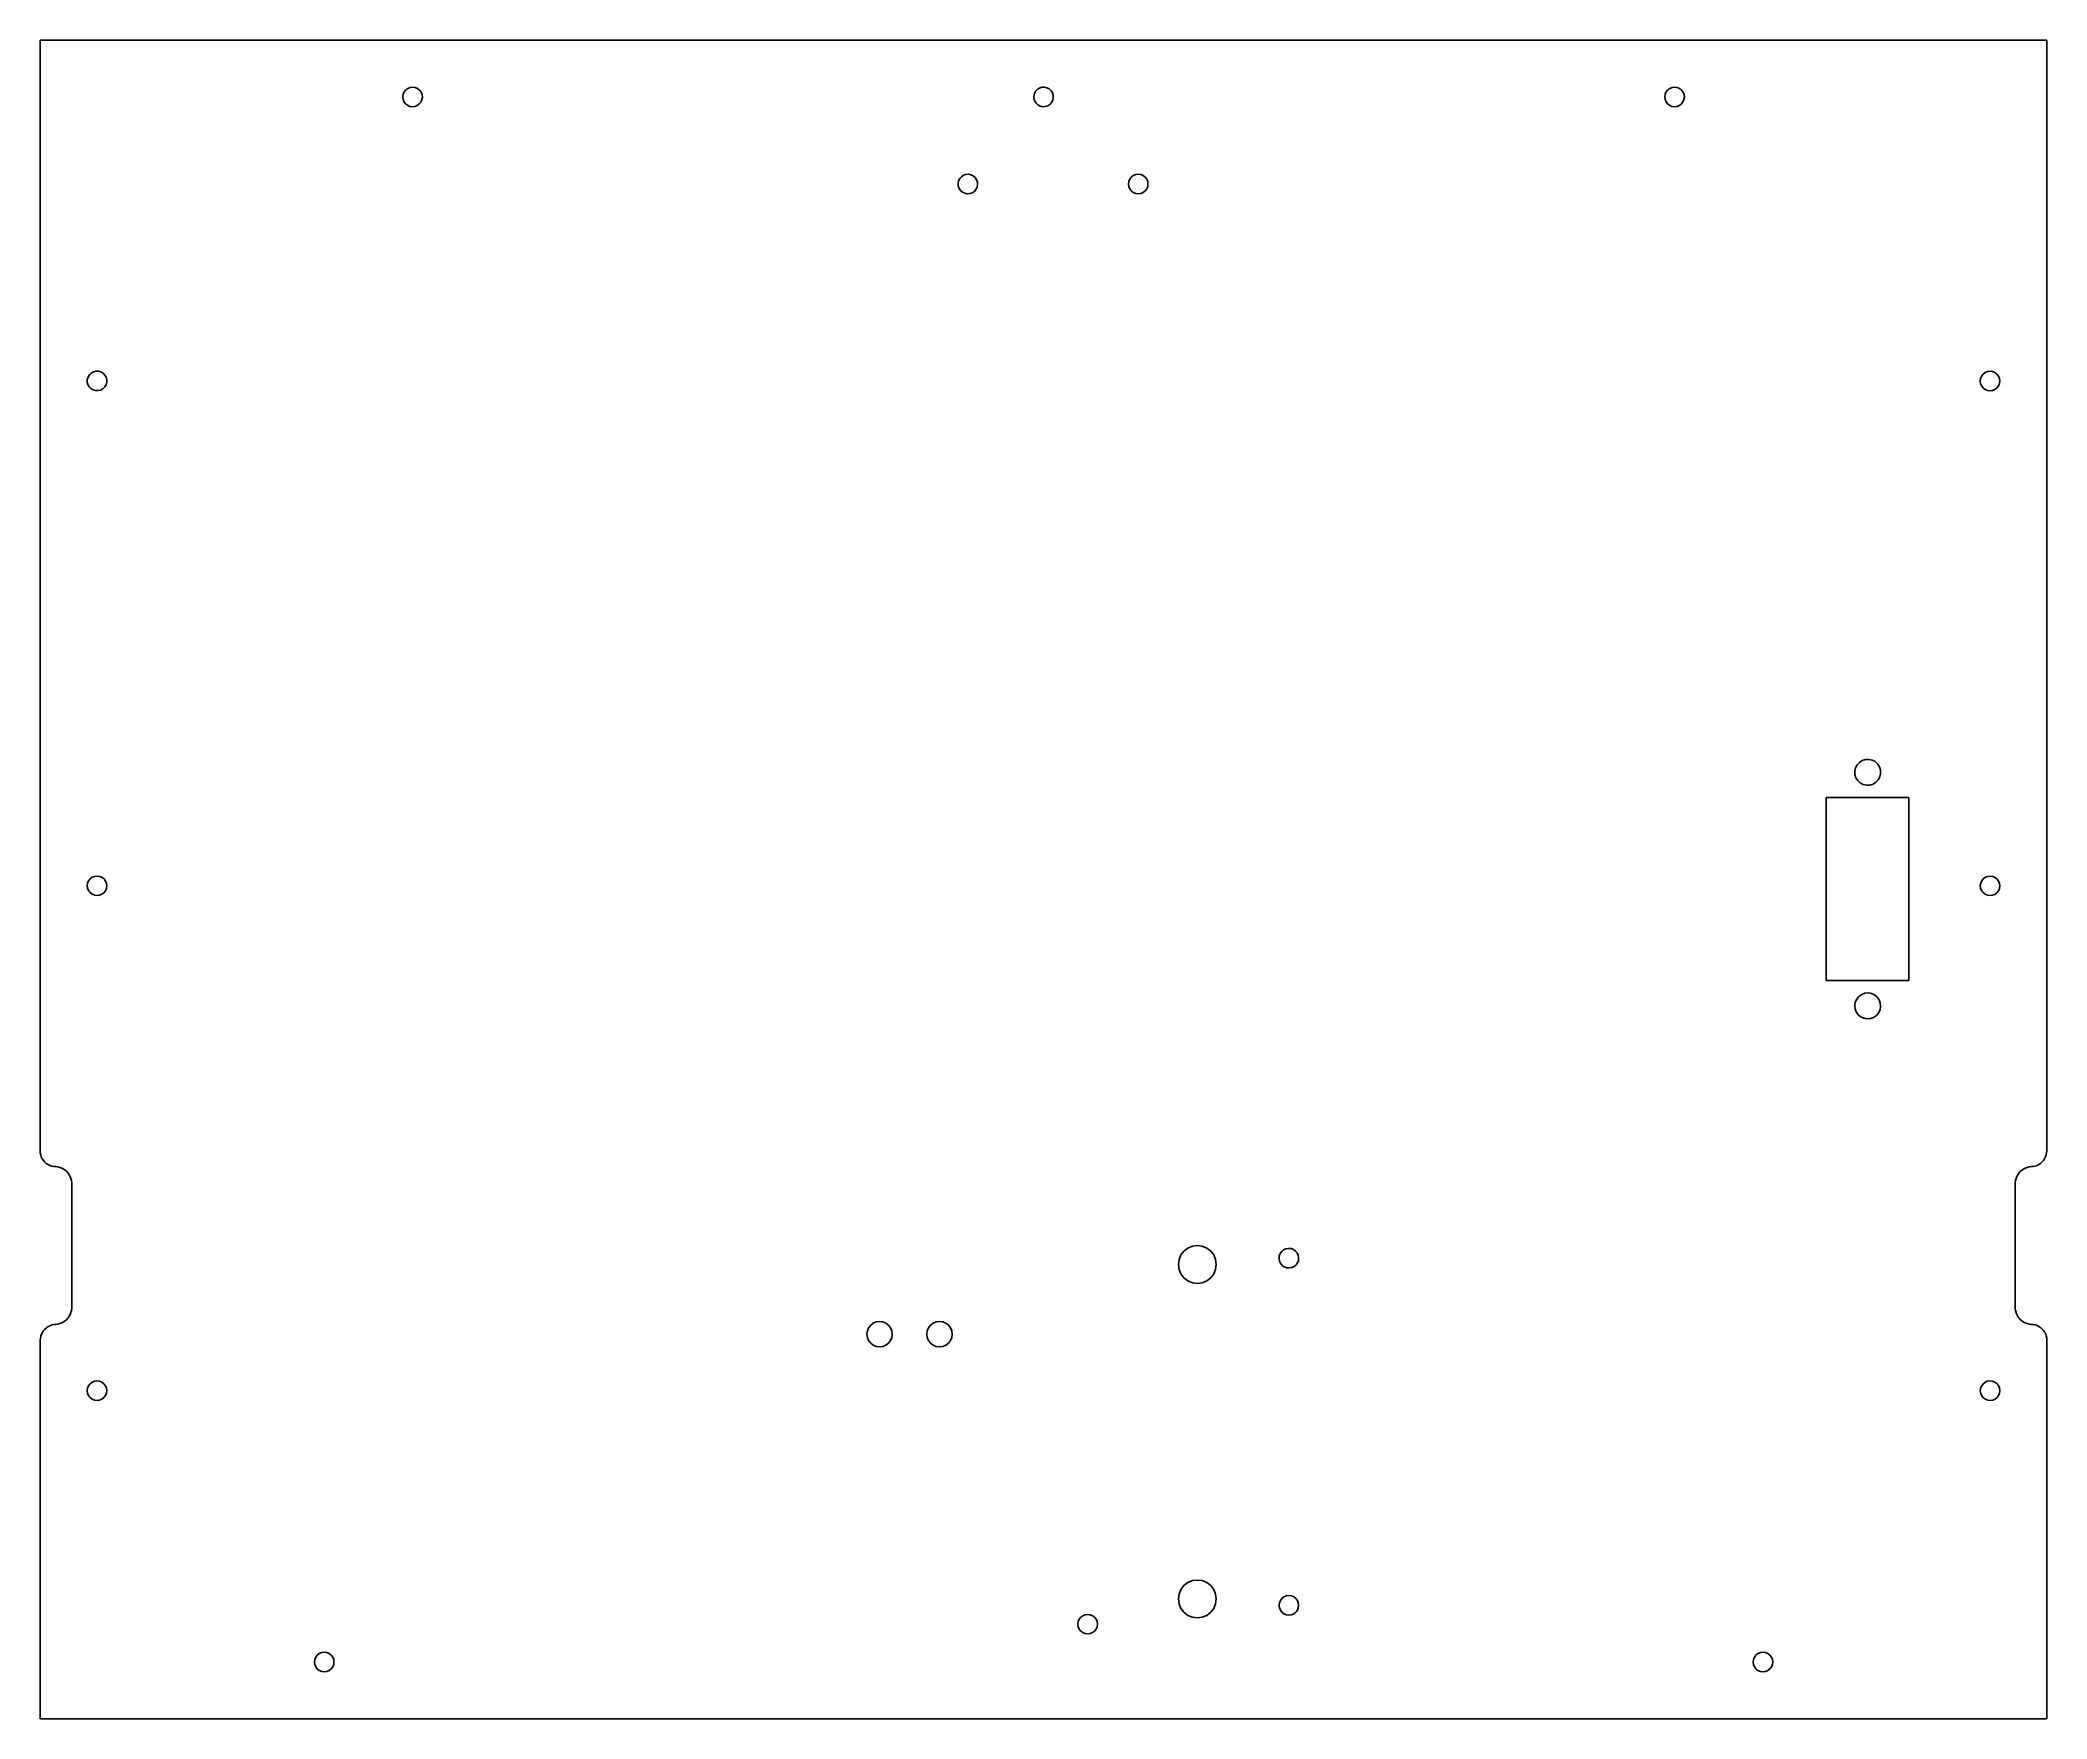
# Model space of a CAD drawing. Extents: x -114 to 204, y -130 to 136.
import ezdxf

# ---------------------------------------------------------------- set-up
doc = ezdxf.new("R2010")
doc.units = 0
doc.layers.get('0').update_dxf_attribs({"linetype": 'CONTINUOUS'})

msp = doc.modelspace()

# ---------------------------------------------------------------- linework, layer by layer
for p, q in [((-114, 136.1), (-114.02, -39.9)), ((204, 136.1), (-114, 136.1)), ((203.98, -39.9), (204, 136.1)), ((-56.55, 127.13), (-56.49, 127.53)), ((-56.49, 127.53), (-56.33, 127.9)), ((-56.33, 127.9), (-56.07, 128.22)), ((-56.07, 128.22), (-55.75, 128.46)), ((-55.75, 128.46), (-55.37, 128.6)), ((-55.37, 128.6), (-54.97, 128.65)), ((-54.97, 128.65), (-54.57, 128.59)), ((-54.57, 128.59), (-54.2, 128.42)), ((-54.2, 128.42), (-53.88, 128.17)), ((-53.88, 128.17), (-53.64, 127.84)), ((-53.64, 127.84), (-53.5, 127.47)), ((-53.5, 127.47), (-53.45, 127.07)), ((43.45, 127.23), (43.54, 127.63)), ((43.47, 126.83), (43.45, 127.23)), ((43.54, 127.63), (43.73, 127.99)), ((43.73, 127.99), (44, 128.29)), ((44, 128.29), (44.34, 128.5)), ((44.34, 128.5), (44.73, 128.63)), ((44.73, 128.63), (45.13, 128.64)), ((45.13, 128.64), (45.53, 128.56)), ((45.53, 128.56), (45.89, 128.37)), ((45.89, 128.37), (46.19, 128.09)), ((46.19, 128.09), (46.4, 127.75)), ((46.4, 127.75), (46.53, 127.37)), ((46.53, 127.37), (46.54, 126.96)), ((143.45, 127.12), (143.51, 127.52)), ((143.51, 127.52), (143.67, 127.89)), ((143.67, 127.89), (143.92, 128.21)), ((143.92, 128.21), (144.24, 128.45)), ((144.24, 128.45), (144.62, 128.6)), ((144.62, 128.6), (145.02, 128.65)), ((145.02, 128.65), (145.42, 128.59)), ((145.42, 128.59), (145.79, 128.43)), ((145.79, 128.43), (146.11, 128.18)), ((146.11, 128.18), (146.35, 127.86)), ((146.35, 127.86), (146.5, 127.48)), ((146.5, 127.48), (146.55, 127.08)), ((-56.51, 126.73), (-56.55, 127.13)), ((-56.36, 126.35), (-56.51, 126.73)), ((-56.12, 126.03), (-56.36, 126.35)), ((-55.81, 125.77), (-56.12, 126.03)), ((-55.43, 125.61), (-55.81, 125.77)), ((-55.03, 125.55), (-55.43, 125.61)), ((-54.63, 125.59), (-55.03, 125.55)), ((-54.26, 125.74), (-54.63, 125.59)), ((-53.93, 125.98), (-54.26, 125.74)), ((-53.68, 126.29), (-53.93, 125.98)), ((-53.51, 126.67), (-53.68, 126.29)), ((-53.45, 127.07), (-53.51, 126.67)), ((43.59, 126.44), (43.47, 126.83)), ((43.81, 126.1), (43.59, 126.44)), ((44.11, 125.83), (43.81, 126.1)), ((44.47, 125.64), (44.11, 125.83)), ((44.86, 125.55), (44.47, 125.64)), ((45.27, 125.57), (44.86, 125.55)), ((45.65, 125.69), (45.27, 125.57)), ((45.99, 125.91), (45.65, 125.69)), ((46.27, 126.21), (45.99, 125.91)), ((46.46, 126.57), (46.27, 126.21)), ((46.54, 126.96), (46.46, 126.57)), ((143.5, 126.72), (143.45, 127.12)), ((143.65, 126.34), (143.5, 126.72)), ((143.89, 126.02), (143.65, 126.34)), ((144.21, 125.77), (143.89, 126.02)), ((144.58, 125.61), (144.21, 125.77)), ((144.98, 125.55), (144.58, 125.61)), ((145.38, 125.6), (144.98, 125.55)), ((145.76, 125.75), (145.38, 125.6)), ((146.08, 125.99), (145.76, 125.75)), ((146.33, 126.31), (146.08, 125.99)), ((146.49, 126.68), (146.33, 126.31)), ((146.55, 127.08), (146.49, 126.68)), ((32.31, 114.68), (31.97, 114.46)), ((32.69, 114.82), (32.31, 114.68)), ((33.09, 114.84), (32.69, 114.82)), ((33.49, 114.77), (33.09, 114.84)), ((33.85, 114.59), (33.49, 114.77)), ((34.16, 114.32), (33.85, 114.59)), ((59.22, 114.64), (58.9, 114.39)), ((59.6, 114.79), (59.22, 114.64)), ((60, 114.85), (59.6, 114.79)), ((60.4, 114.79), (60, 114.85)), ((60.77, 114.64), (60.4, 114.79)), ((61.09, 114.39), (60.77, 114.64)), ((31.53, 113.79), (31.45, 113.39)), ((31.45, 113.39), (31.48, 112.99)), ((31.48, 112.99), (31.61, 112.61)), ((31.71, 114.15), (31.53, 113.79)), ((31.61, 112.61), (31.84, 112.27)), ((31.97, 114.46), (31.71, 114.15)), ((31.84, 112.27), (32.14, 112)), ((32.14, 112), (32.51, 111.83)), ((32.51, 111.83), (32.9, 111.75)), ((32.9, 111.75), (33.31, 111.78)), ((33.31, 111.78), (33.69, 111.91)), ((33.69, 111.91), (34.03, 112.14)), ((34.03, 112.14), (34.29, 112.44)), ((34.39, 113.99), (34.16, 114.32)), ((34.29, 112.44), (34.47, 112.81)), ((34.52, 113.61), (34.39, 113.99)), ((34.47, 112.81), (34.55, 113.2)), ((34.55, 113.2), (34.52, 113.61)), ((58.5, 113.7), (58.45, 113.3)), ((58.45, 113.3), (58.5, 112.9)), ((58.66, 114.07), (58.5, 113.7)), ((58.5, 112.9), (58.66, 112.52)), ((58.9, 114.39), (58.66, 114.07)), ((58.66, 112.52), (58.9, 112.2)), ((58.9, 112.2), (59.22, 111.95)), ((59.22, 111.95), (59.6, 111.8)), ((59.6, 111.8), (60, 111.75)), ((60, 111.75), (60.4, 111.8)), ((60.4, 111.8), (60.77, 111.95)), ((60.77, 111.95), (61.09, 112.2)), ((61.34, 114.07), (61.09, 114.39)), ((61.09, 112.2), (61.34, 112.52)), ((61.5, 113.7), (61.34, 114.07)), ((61.34, 112.52), (61.5, 112.9)), ((61.55, 113.3), (61.5, 113.7)), ((61.5, 112.9), (61.55, 113.3)), ((-106.54, 82.32), (-106.43, 82.71)), ((-106.43, 82.71), (-106.22, 83.05)), ((-106.22, 83.05), (-105.93, 83.34)), ((-105.93, 83.34), (-105.58, 83.54)), ((-105.58, 83.54), (-105.19, 83.64)), ((-105.19, 83.64), (-104.78, 83.63)), ((-104.78, 83.63), (-104.39, 83.53)), ((-104.39, 83.53), (-104.05, 83.32)), ((-104.05, 83.32), (-103.76, 83.03)), ((-103.76, 83.03), (-103.56, 82.68)), ((193.5, 82.5), (193.66, 82.87)), ((193.66, 82.87), (193.9, 83.19)), ((193.9, 83.19), (194.22, 83.44)), ((194.22, 83.44), (194.6, 83.6)), ((194.6, 83.6), (195, 83.65)), ((195, 83.65), (195.4, 83.6)), ((195.4, 83.6), (195.77, 83.44)), ((195.77, 83.44), (196.09, 83.19)), ((196.09, 83.19), (196.34, 82.87)), ((196.34, 82.87), (196.5, 82.5)), ((-106.54, 81.91), (-106.54, 82.32)), ((-106.44, 81.52), (-106.54, 81.91)), ((-106.24, 81.17), (-106.44, 81.52)), ((-105.96, 80.88), (-106.24, 81.17)), ((-105.61, 80.67), (-105.96, 80.88)), ((-105.22, 80.56), (-105.61, 80.67)), ((-104.81, 80.56), (-105.22, 80.56)), ((-104.42, 80.66), (-104.81, 80.56)), ((-104.07, 80.86), (-104.42, 80.66)), ((-103.78, 81.14), (-104.07, 80.86)), ((-103.57, 81.49), (-103.78, 81.14)), ((-103.47, 81.88), (-103.57, 81.49)), ((-103.56, 82.68), (-103.46, 82.29)), ((-103.46, 82.29), (-103.47, 81.88)), ((193.45, 82.1), (193.5, 82.5)), ((193.5, 81.7), (193.45, 82.1)), ((193.66, 81.32), (193.5, 81.7)), ((193.9, 81), (193.66, 81.32)), ((194.22, 80.76), (193.9, 81)), ((194.6, 80.6), (194.22, 80.76)), ((195, 80.55), (194.6, 80.6)), ((195.4, 80.6), (195, 80.55)), ((195.77, 80.76), (195.4, 80.6)), ((196.09, 81), (195.77, 80.76)), ((196.34, 81.32), (196.09, 81)), ((196.5, 81.7), (196.34, 81.32)), ((196.5, 82.5), (196.55, 82.1)), ((196.55, 82.1), (196.5, 81.7)), ((173.67, 20.79), (173.56, 20.27)), ((173.56, 20.27), (173.58, 19.73)), ((173.58, 19.73), (173.74, 19.22)), ((173.92, 21.26), (173.67, 20.79)), ((173.74, 19.22), (174.03, 18.77)), ((174.28, 21.66), (173.92, 21.26)), ((174.73, 21.95), (174.28, 21.66)), ((175.24, 22.11), (174.73, 21.95)), ((175.78, 22.13), (175.24, 22.11)), ((176.3, 22.01), (175.78, 22.13)), ((176.77, 21.77), (176.3, 22.01)), ((177.17, 21.41), (176.77, 21.77)), ((177.46, 20.95), (177.17, 21.41)), ((177.28, 18.91), (177.53, 19.39)), ((177.62, 20.44), (177.46, 20.95)), ((177.53, 19.39), (177.64, 19.91)), ((177.64, 19.91), (177.62, 20.44)), ((169, 16.1), (169, -12.9)), ((182.1, 16.1), (169, 16.1)), ((174.03, 18.77), (174.42, 18.41)), ((174.42, 18.41), (174.9, 18.16)), ((174.9, 18.16), (175.42, 18.05)), ((175.42, 18.05), (175.95, 18.07)), ((175.95, 18.07), (176.47, 18.23)), ((176.47, 18.23), (176.92, 18.52)), ((176.92, 18.52), (177.28, 18.91)), ((182.1, -12.9), (182.1, 16.1)), ((-106.33, 2.89), (-106.08, 3.21)), ((-106.08, 3.21), (-105.76, 3.45)), ((-105.76, 3.45), (-105.38, 3.6)), ((-105.38, 3.6), (-104.98, 3.65)), ((-104.98, 3.65), (-104.58, 3.59)), ((-104.58, 3.59), (-104.21, 3.43)), ((-104.21, 3.43), (-103.89, 3.18)), ((-103.89, 3.18), (-103.65, 2.86)), ((193.67, 2.9), (193.93, 3.22)), ((193.93, 3.22), (194.25, 3.46)), ((194.25, 3.46), (194.63, 3.6)), ((194.63, 3.6), (195.03, 3.65)), ((195.03, 3.65), (195.43, 3.59)), ((195.43, 3.59), (195.8, 3.43)), ((195.8, 3.43), (196.12, 3.17)), ((-106.55, 2.12), (-106.49, 2.52)), ((-106.5, 1.72), (-106.55, 2.12)), ((-106.35, 1.34), (-106.5, 1.72)), ((-106.49, 2.52), (-106.33, 2.89)), ((-106.11, 1.02), (-106.35, 1.34)), ((-105.79, 0.77), (-106.11, 1.02)), ((-105.42, 0.61), (-105.79, 0.77)), ((-105.02, 0.55), (-105.42, 0.61)), ((-104.62, 0.6), (-105.02, 0.55)), ((-104.24, 0.75), (-104.62, 0.6)), ((-103.92, 0.99), (-104.24, 0.75)), ((-103.67, 1.31), (-103.92, 0.99)), ((-103.51, 1.68), (-103.67, 1.31)), ((-103.65, 2.86), (-103.5, 2.48)), ((-103.45, 2.08), (-103.51, 1.68)), ((-103.5, 2.48), (-103.45, 2.08)), ((193.45, 2.13), (193.51, 2.53)), ((193.49, 1.73), (193.45, 2.13)), ((193.64, 1.35), (193.49, 1.73)), ((193.51, 2.53), (193.67, 2.9)), ((193.88, 1.03), (193.64, 1.35)), ((194.2, 0.77), (193.88, 1.03)), ((194.57, 0.61), (194.2, 0.77)), ((194.97, 0.55), (194.57, 0.61)), ((195.37, 0.59), (194.97, 0.55)), ((195.75, 0.74), (195.37, 0.59)), ((196.07, 0.98), (195.75, 0.74)), ((196.33, 1.3), (196.07, 0.98)), ((196.12, 3.17), (196.36, 2.85)), ((196.49, 1.67), (196.33, 1.3)), ((196.36, 2.85), (196.5, 2.47)), ((196.55, 2.07), (196.49, 1.67)), ((196.5, 2.47), (196.55, 2.07)), ((169, -12.9), (182.1, -12.9)), ((173.87, -15.84), (173.64, -16.32)), ((174.21, -15.42), (173.87, -15.84)), ((174.65, -15.12), (174.21, -15.42)), ((175.15, -14.93), (174.65, -15.12)), ((175.68, -14.88), (175.15, -14.93)), ((176.21, -14.97), (175.68, -14.88)), ((176.69, -15.2), (176.21, -14.97)), ((177.11, -15.54), (176.69, -15.2)), ((177.41, -15.98), (177.11, -15.54)), ((173.64, -16.32), (173.55, -16.85)), ((173.55, -16.85), (173.6, -17.38)), ((173.6, -17.38), (173.78, -17.88)), ((173.78, -17.88), (174.09, -18.32)), ((174.09, -18.32), (174.5, -18.66)), ((174.5, -18.66), (174.99, -18.89)), ((174.99, -18.89), (175.52, -18.98)), ((175.52, -18.98), (176.05, -18.93)), ((176.05, -18.93), (176.55, -18.75)), ((176.55, -18.75), (176.99, -18.44)), ((176.99, -18.44), (177.33, -18.03)), ((177.33, -18.03), (177.56, -17.54)), ((177.6, -16.48), (177.41, -15.98)), ((177.56, -17.54), (177.65, -17.01)), ((177.65, -17.01), (177.6, -16.48)), ((-114.02, -39.9), (-114, -40.23)), ((-114, -40.23), (-113.93, -40.55)), ((-113.93, -40.55), (-113.83, -40.86)), ((-113.83, -40.86), (-113.68, -41.15)), ((-113.68, -41.15), (-113.5, -41.42)), ((203.65, -41.15), (203.47, -41.42)), ((203.79, -40.85), (203.65, -41.15)), ((203.9, -40.55), (203.79, -40.85)), ((203.96, -40.23), (203.9, -40.55)), ((203.96, -40.23), (203.98, -39.9)), ((-113.5, -41.42), (-113.29, -41.67)), ((-113.29, -41.67), (-113.04, -41.88)), ((-113.04, -41.88), (-112.77, -42.07)), ((-112.77, -42.07), (-112.48, -42.21)), ((-112.48, -42.21), (-112.17, -42.32)), ((-112.17, -42.32), (-111.85, -42.38)), ((-111.85, -42.38), (-111.52, -42.4)), ((-111.52, -42.4), (-111.2, -42.44)), ((-111.2, -42.44), (-110.89, -42.52)), ((-110.89, -42.52), (-110.59, -42.63)), ((-110.59, -42.63), (-110.3, -42.78)), ((-110.3, -42.78), (-110.04, -42.97)), ((-110.04, -42.97), (-109.8, -43.18)), ((-109.8, -43.18), (-109.59, -43.42)), ((-109.59, -43.42), (-109.4, -43.69)), ((-109.4, -43.69), (-109.25, -43.97)), ((-109.25, -43.97), (-109.14, -44.27)), ((-109.14, -44.27), (-109.06, -44.58)), ((199.12, -44.27), (199.04, -44.58)), ((199.24, -43.97), (199.12, -44.27)), ((199.39, -43.69), (199.24, -43.97)), ((199.57, -43.43), (199.39, -43.69)), ((199.78, -43.19), (199.57, -43.43)), ((200.02, -42.97), (199.78, -43.19)), ((200.29, -42.79), (200.02, -42.97)), ((200.57, -42.64), (200.29, -42.79)), ((200.87, -42.52), (200.57, -42.64)), ((201.18, -42.44), (200.87, -42.52)), ((201.5, -42.4), (201.18, -42.44)), ((201.82, -42.38), (201.5, -42.4)), ((202.14, -42.31), (201.82, -42.38)), ((202.45, -42.21), (202.14, -42.31)), ((202.74, -42.06), (202.45, -42.21)), ((203.01, -41.88), (202.74, -42.06)), ((203.25, -41.66), (203.01, -41.88)), ((203.47, -41.42), (203.25, -41.66)), ((-109.06, -44.58), (-109.02, -44.9)), ((-109.02, -64.9), (-109.02, -44.9)), ((199.04, -44.58), (199, -44.9)), ((199, -44.9), (199, -64.9)), ((66.48, -57.12), (66.37, -57.9)), ((66.78, -56.4), (66.48, -57.12)), ((67.25, -55.78), (66.78, -56.4)), ((67.87, -55.3), (67.25, -55.78)), ((68.6, -55), (67.87, -55.3)), ((69.37, -54.9), (68.6, -55)), ((70.15, -55), (69.37, -54.9)), ((70.87, -55.3), (70.15, -55)), ((71.5, -55.78), (70.87, -55.3)), ((71.97, -56.4), (71.5, -55.78)), ((72.27, -57.12), (71.97, -56.4)), ((72.37, -57.9), (72.27, -57.12)), ((82.36, -56.55), (82.33, -56.96)), ((82.33, -56.96), (82.39, -57.36)), ((82.51, -56.17), (82.36, -56.55)), ((82.74, -55.85), (82.51, -56.17)), ((83.05, -55.59), (82.74, -55.85)), ((83.42, -55.42), (83.05, -55.59)), ((83.82, -55.35), (83.42, -55.42)), ((84.22, -55.39), (83.82, -55.35)), ((84.6, -55.53), (84.22, -55.39)), ((84.93, -55.77), (84.6, -55.53)), ((85.19, -56.08), (84.93, -55.77)), ((85.36, -56.45), (85.19, -56.08)), ((85.42, -56.85), (85.36, -56.45)), ((85.39, -57.25), (85.42, -56.85)), ((66.37, -57.9), (66.48, -58.68)), ((66.48, -58.68), (66.78, -59.4)), ((66.78, -59.4), (67.25, -60.02)), ((67.25, -60.02), (67.87, -60.5)), ((70.87, -60.5), (71.5, -60.02)), ((71.5, -60.02), (71.97, -59.4)), ((71.97, -59.4), (72.27, -58.68)), ((72.27, -58.68), (72.37, -57.9)), ((82.39, -57.36), (82.56, -57.72)), ((82.56, -57.72), (82.82, -58.04)), ((82.82, -58.04), (83.15, -58.27)), ((83.15, -58.27), (83.53, -58.41)), ((83.53, -58.41), (83.93, -58.45)), ((83.93, -58.45), (84.33, -58.38)), ((84.33, -58.38), (84.7, -58.21)), ((84.7, -58.21), (85.01, -57.96)), ((85.01, -57.96), (85.24, -57.63)), ((85.24, -57.63), (85.39, -57.25)), ((67.87, -60.5), (68.6, -60.8)), ((68.6, -60.8), (69.37, -60.9)), ((69.37, -60.9), (70.15, -60.8)), ((70.15, -60.8), (70.87, -60.5)), ((-110.04, -66.83), (-109.8, -66.62)), ((-109.8, -66.62), (-109.59, -66.38)), ((-109.59, -66.38), (-109.41, -66.11)), ((-109.41, -66.11), (-109.26, -65.83)), ((-109.26, -65.83), (-109.14, -65.53)), ((-109.14, -65.53), (-109.06, -65.22)), ((-109.06, -65.22), (-109.02, -64.9)), ((199.04, -65.22), (199, -64.9)), ((199.12, -65.53), (199.04, -65.22)), ((199.23, -65.83), (199.12, -65.53)), ((199.38, -66.12), (199.23, -65.83)), ((199.57, -66.38), (199.38, -66.12)), ((199.78, -66.62), (199.57, -66.38)), ((200.02, -66.83), (199.78, -66.62)), ((-113.98, -69.58), (-114, -69.9)), ((-114, -69.9), (-114, -129.9)), ((-113.98, -69.58), (-113.92, -69.26)), ((-113.92, -69.26), (-113.81, -68.95)), ((-113.81, -68.95), (-113.67, -68.66)), ((-113.67, -68.66), (-113.49, -68.39)), ((-113.49, -68.39), (-113.28, -68.14)), ((-113.28, -68.14), (-113.03, -67.92)), ((-113.03, -67.92), (-112.76, -67.74)), ((-112.76, -67.74), (-112.47, -67.6)), ((-112.47, -67.6), (-112.16, -67.49)), ((-112.16, -67.49), (-111.84, -67.42)), ((-111.84, -67.42), (-111.52, -67.4)), ((-111.52, -67.4), (-111.2, -67.36)), ((-111.2, -67.36), (-110.89, -67.28)), ((-110.89, -67.28), (-110.59, -67.16)), ((-110.59, -67.16), (-110.31, -67.01)), ((-110.31, -67.01), (-110.04, -66.83)), ((17.08, -68.43), (17.01, -68.94)), ((17.01, -68.94), (17.08, -69.46)), ((17.28, -67.94), (17.08, -68.43)), ((17.08, -69.46), (17.28, -69.94)), ((17.6, -67.53), (17.28, -67.94)), ((17.28, -69.94), (17.6, -70.36)), ((18.01, -67.21), (17.6, -67.53)), ((18.49, -67.01), (18.01, -67.21)), ((19.01, -66.94), (18.49, -67.01)), ((19.53, -67.01), (19.01, -66.94)), ((20.01, -67.21), (19.53, -67.01)), ((20.43, -67.53), (20.01, -67.21)), ((20.74, -67.94), (20.43, -67.53)), ((20.43, -70.36), (20.74, -69.94)), ((20.94, -68.43), (20.74, -67.94)), ((20.74, -69.94), (20.94, -69.46)), ((21.01, -68.94), (20.94, -68.43)), ((20.94, -69.46), (21.01, -68.94)), ((26.58, -68.43), (26.51, -68.94)), ((26.51, -68.94), (26.58, -69.46)), ((26.78, -67.94), (26.58, -68.43)), ((26.58, -69.46), (26.78, -69.94)), ((27.1, -67.53), (26.78, -67.94)), ((26.78, -69.94), (27.1, -70.36)), ((27.51, -67.21), (27.1, -67.53)), ((27.99, -67.01), (27.51, -67.21)), ((28.51, -66.94), (27.99, -67.01)), ((29.03, -67.01), (28.51, -66.94)), ((29.51, -67.21), (29.03, -67.01)), ((29.93, -67.53), (29.51, -67.21)), ((30.24, -67.94), (29.93, -67.53)), ((29.93, -70.36), (30.24, -69.94)), ((30.44, -68.43), (30.24, -67.94)), ((30.24, -69.94), (30.44, -69.46)), ((30.51, -68.94), (30.44, -68.43)), ((30.44, -69.46), (30.51, -68.94)), ((200.28, -67.02), (200.02, -66.83)), ((200.57, -67.17), (200.28, -67.02)), ((200.87, -67.28), (200.57, -67.17)), ((201.18, -67.36), (200.87, -67.28)), ((201.5, -67.4), (201.18, -67.36)), ((201.83, -67.42), (201.5, -67.4)), ((202.15, -67.49), (201.83, -67.42)), ((202.46, -67.59), (202.15, -67.49)), ((202.75, -67.74), (202.46, -67.59)), ((203.02, -67.92), (202.75, -67.74)), ((203.27, -68.13), (203.02, -67.92)), ((203.48, -68.38), (203.27, -68.13)), ((203.66, -68.65), (203.48, -68.38)), ((203.81, -68.94), (203.66, -68.65)), ((203.91, -69.25), (203.81, -68.94)), ((203.98, -69.57), (203.91, -69.25)), ((204, -69.9), (203.98, -69.57)), ((203.99, -71.9), (204, -69.9)), ((17.6, -70.36), (18.01, -70.68)), ((18.01, -70.68), (18.49, -70.88)), ((18.49, -70.88), (19.01, -70.94)), ((19.01, -70.94), (19.53, -70.88)), ((19.53, -70.88), (20.01, -70.68)), ((20.01, -70.68), (20.43, -70.36)), ((27.1, -70.36), (27.51, -70.68)), ((27.51, -70.68), (27.99, -70.88)), ((27.99, -70.88), (28.51, -70.94)), ((28.51, -70.94), (29.03, -70.88)), ((29.03, -70.88), (29.51, -70.68)), ((29.51, -70.68), (29.93, -70.36)), ((204, -129.9), (203.99, -71.9)), ((-106.55, -77.91), (-106.5, -77.51)), ((-106.5, -78.31), (-106.55, -77.91)), ((-106.5, -77.51), (-106.35, -77.13)), ((-106.34, -78.68), (-106.5, -78.31)), ((-106.35, -77.13), (-106.1, -76.81)), ((-106.09, -79), (-106.34, -78.68)), ((-106.1, -76.81), (-105.78, -76.56)), ((-105.77, -79.25), (-106.09, -79)), ((-105.78, -76.56), (-105.41, -76.41)), ((-105.39, -79.4), (-105.77, -79.25)), ((-105.41, -76.41), (-105.01, -76.35)), ((-104.99, -79.45), (-105.39, -79.4)), ((-105.01, -76.35), (-104.61, -76.4)), ((-104.59, -79.4), (-104.99, -79.45)), ((-104.61, -76.4), (-104.23, -76.55)), ((-104.22, -79.24), (-104.59, -79.4)), ((-104.23, -76.55), (-103.91, -76.8)), ((-103.9, -78.99), (-104.22, -79.24)), ((-103.91, -76.8), (-103.66, -77.12)), ((-103.65, -78.67), (-103.9, -78.99)), ((-103.66, -77.12), (-103.51, -77.49)), ((-103.5, -78.29), (-103.65, -78.67)), ((-103.51, -77.49), (-103.45, -77.89)), ((-103.45, -77.89), (-103.5, -78.29)), ((193.45, -77.94), (193.49, -77.54)), ((193.51, -78.34), (193.45, -77.94)), ((193.49, -77.54), (193.64, -77.16)), ((193.68, -78.71), (193.51, -78.34)), ((193.64, -77.16), (193.88, -76.83)), ((193.93, -79.02), (193.68, -78.71)), ((193.88, -76.83), (194.19, -76.58)), ((194.26, -79.26), (193.93, -79.02)), ((194.19, -76.58), (194.56, -76.41)), ((194.63, -79.41), (194.26, -79.26)), ((194.56, -76.41), (194.96, -76.35)), ((195.04, -79.45), (194.63, -79.41)), ((194.96, -76.35), (195.36, -76.39)), ((195.44, -79.39), (195.04, -79.45)), ((195.36, -76.39), (195.74, -76.54)), ((195.81, -79.22), (195.44, -79.39)), ((195.74, -76.54), (196.07, -76.78)), ((196.12, -78.97), (195.81, -79.22)), ((196.07, -76.78), (196.32, -77.09)), ((196.36, -78.64), (196.12, -78.97)), ((196.32, -77.09), (196.49, -77.46)), ((196.51, -78.27), (196.36, -78.64)), ((196.49, -77.46), (196.55, -77.86)), ((196.55, -77.86), (196.51, -78.27)), ((68.6, -108), (67.87, -108.3)), ((69.37, -107.9), (68.6, -108)), ((70.15, -108), (69.37, -107.9)), ((70.87, -108.3), (70.15, -108)), ((66.48, -110.12), (66.37, -110.9)), ((66.37, -110.9), (66.48, -111.68)), ((66.78, -109.4), (66.48, -110.12)), ((67.25, -108.78), (66.78, -109.4)), ((67.87, -108.3), (67.25, -108.78)), ((71.5, -108.78), (70.87, -108.3)), ((71.97, -109.4), (71.5, -108.78)), ((72.27, -110.12), (71.97, -109.4)), ((72.37, -110.9), (72.27, -110.12)), ((72.27, -111.68), (72.37, -110.9)), ((82.53, -111.13), (82.38, -111.5)), ((82.78, -110.81), (82.53, -111.13)), ((83.1, -110.56), (82.78, -110.81)), ((83.47, -110.4), (83.1, -110.56)), ((83.87, -110.35), (83.47, -110.4)), ((84.28, -110.4), (83.87, -110.35)), ((84.65, -110.56), (84.28, -110.4)), ((84.97, -110.81), (84.65, -110.56)), ((85.22, -111.13), (84.97, -110.81)), ((85.37, -111.5), (85.22, -111.13)), ((50.66, -114.13), (50.5, -114.5)), ((50.9, -113.81), (50.66, -114.13)), ((51.22, -113.56), (50.9, -113.81)), ((51.6, -113.4), (51.22, -113.56)), ((52, -113.35), (51.6, -113.4)), ((52.4, -113.4), (52, -113.35)), ((52.77, -113.56), (52.4, -113.4)), ((53.09, -113.81), (52.77, -113.56)), ((53.34, -114.13), (53.09, -113.81)), ((53.5, -114.5), (53.34, -114.13)), ((66.48, -111.68), (66.78, -112.4)), ((66.78, -112.4), (67.25, -113.02)), ((67.25, -113.02), (67.87, -113.5)), ((67.87, -113.5), (68.6, -113.8)), ((68.6, -113.8), (69.37, -113.9)), ((69.37, -113.9), (70.15, -113.8)), ((70.15, -113.8), (70.87, -113.5)), ((70.87, -113.5), (71.5, -113.02)), ((71.5, -113.02), (71.97, -112.4)), ((71.97, -112.4), (72.27, -111.68)), ((82.38, -111.5), (82.32, -111.9)), ((82.32, -111.9), (82.38, -112.3)), ((82.38, -112.3), (82.53, -112.68)), ((82.53, -112.68), (82.78, -113)), ((82.78, -113), (83.1, -113.24)), ((83.1, -113.24), (83.47, -113.4)), ((83.47, -113.4), (83.87, -113.45)), ((83.87, -113.45), (84.28, -113.4)), ((84.28, -113.4), (84.65, -113.24)), ((84.65, -113.24), (84.97, -113)), ((84.97, -113), (85.22, -112.68)), ((85.22, -112.68), (85.37, -112.3)), ((85.42, -111.9), (85.37, -111.5)), ((85.37, -112.3), (85.42, -111.9)), ((50.5, -114.5), (50.45, -114.9)), ((50.45, -114.9), (50.5, -115.3)), ((50.5, -115.3), (50.66, -115.68)), ((50.66, -115.68), (50.9, -116)), ((50.9, -116), (51.22, -116.24)), ((51.22, -116.24), (51.6, -116.4)), ((51.6, -116.4), (52, -116.45)), ((52, -116.45), (52.4, -116.4)), ((52.4, -116.4), (52.77, -116.24)), ((52.77, -116.24), (53.09, -116)), ((53.09, -116), (53.34, -115.68)), ((53.34, -115.68), (53.5, -115.3)), ((53.55, -114.9), (53.5, -114.5)), ((53.5, -115.3), (53.55, -114.9)), ((-70.55, -120.9), (-70.5, -120.5)), ((-70.5, -120.5), (-70.34, -120.13)), ((-70.34, -120.13), (-70.1, -119.81)), ((-70.1, -119.81), (-69.78, -119.56)), ((-69.78, -119.56), (-69.4, -119.4)), ((-69.4, -119.4), (-69, -119.35)), ((-69, -119.35), (-68.6, -119.4)), ((-68.6, -119.4), (-68.23, -119.56)), ((-68.23, -119.56), (-67.91, -119.81)), ((-67.91, -119.81), (-67.66, -120.13)), ((-67.66, -120.13), (-67.5, -120.5)), ((-67.5, -120.5), (-67.45, -120.9)), ((157.45, -120.9), (157.5, -120.5)), ((157.5, -120.5), (157.66, -120.13)), ((157.66, -120.13), (157.9, -119.81)), ((157.9, -119.81), (158.22, -119.56)), ((158.22, -119.56), (158.6, -119.4)), ((158.6, -119.4), (159, -119.35)), ((159, -119.35), (159.4, -119.4)), ((159.4, -119.4), (159.77, -119.56)), ((159.77, -119.56), (160.09, -119.81)), ((160.09, -119.81), (160.34, -120.13)), ((160.34, -120.13), (160.5, -120.5)), ((160.5, -120.5), (160.55, -120.9)), ((-70.5, -121.3), (-70.55, -120.9)), ((-70.34, -121.68), (-70.5, -121.3)), ((-70.1, -122), (-70.34, -121.68)), ((-69.78, -122.24), (-70.1, -122)), ((-69.4, -122.4), (-69.78, -122.24)), ((-69, -122.45), (-69.4, -122.4)), ((-68.6, -122.4), (-69, -122.45)), ((-68.23, -122.24), (-68.6, -122.4)), ((-67.91, -122), (-68.23, -122.24)), ((-67.66, -121.68), (-67.91, -122)), ((-67.5, -121.3), (-67.66, -121.68)), ((-67.45, -120.9), (-67.5, -121.3)), ((157.5, -121.3), (157.45, -120.9)), ((157.66, -121.68), (157.5, -121.3)), ((157.9, -122), (157.66, -121.68)), ((158.22, -122.24), (157.9, -122)), ((158.6, -122.4), (158.22, -122.24)), ((159, -122.45), (158.6, -122.4)), ((159.4, -122.4), (159, -122.45)), ((159.77, -122.24), (159.4, -122.4)), ((160.09, -122), (159.77, -122.24)), ((160.34, -121.68), (160.09, -122)), ((160.5, -121.3), (160.34, -121.68)), ((160.55, -120.9), (160.5, -121.3)), ((-114, -129.9), (204, -129.9))]:
    msp.add_line(p, q)

doc.saveas('drawing.dxf')
